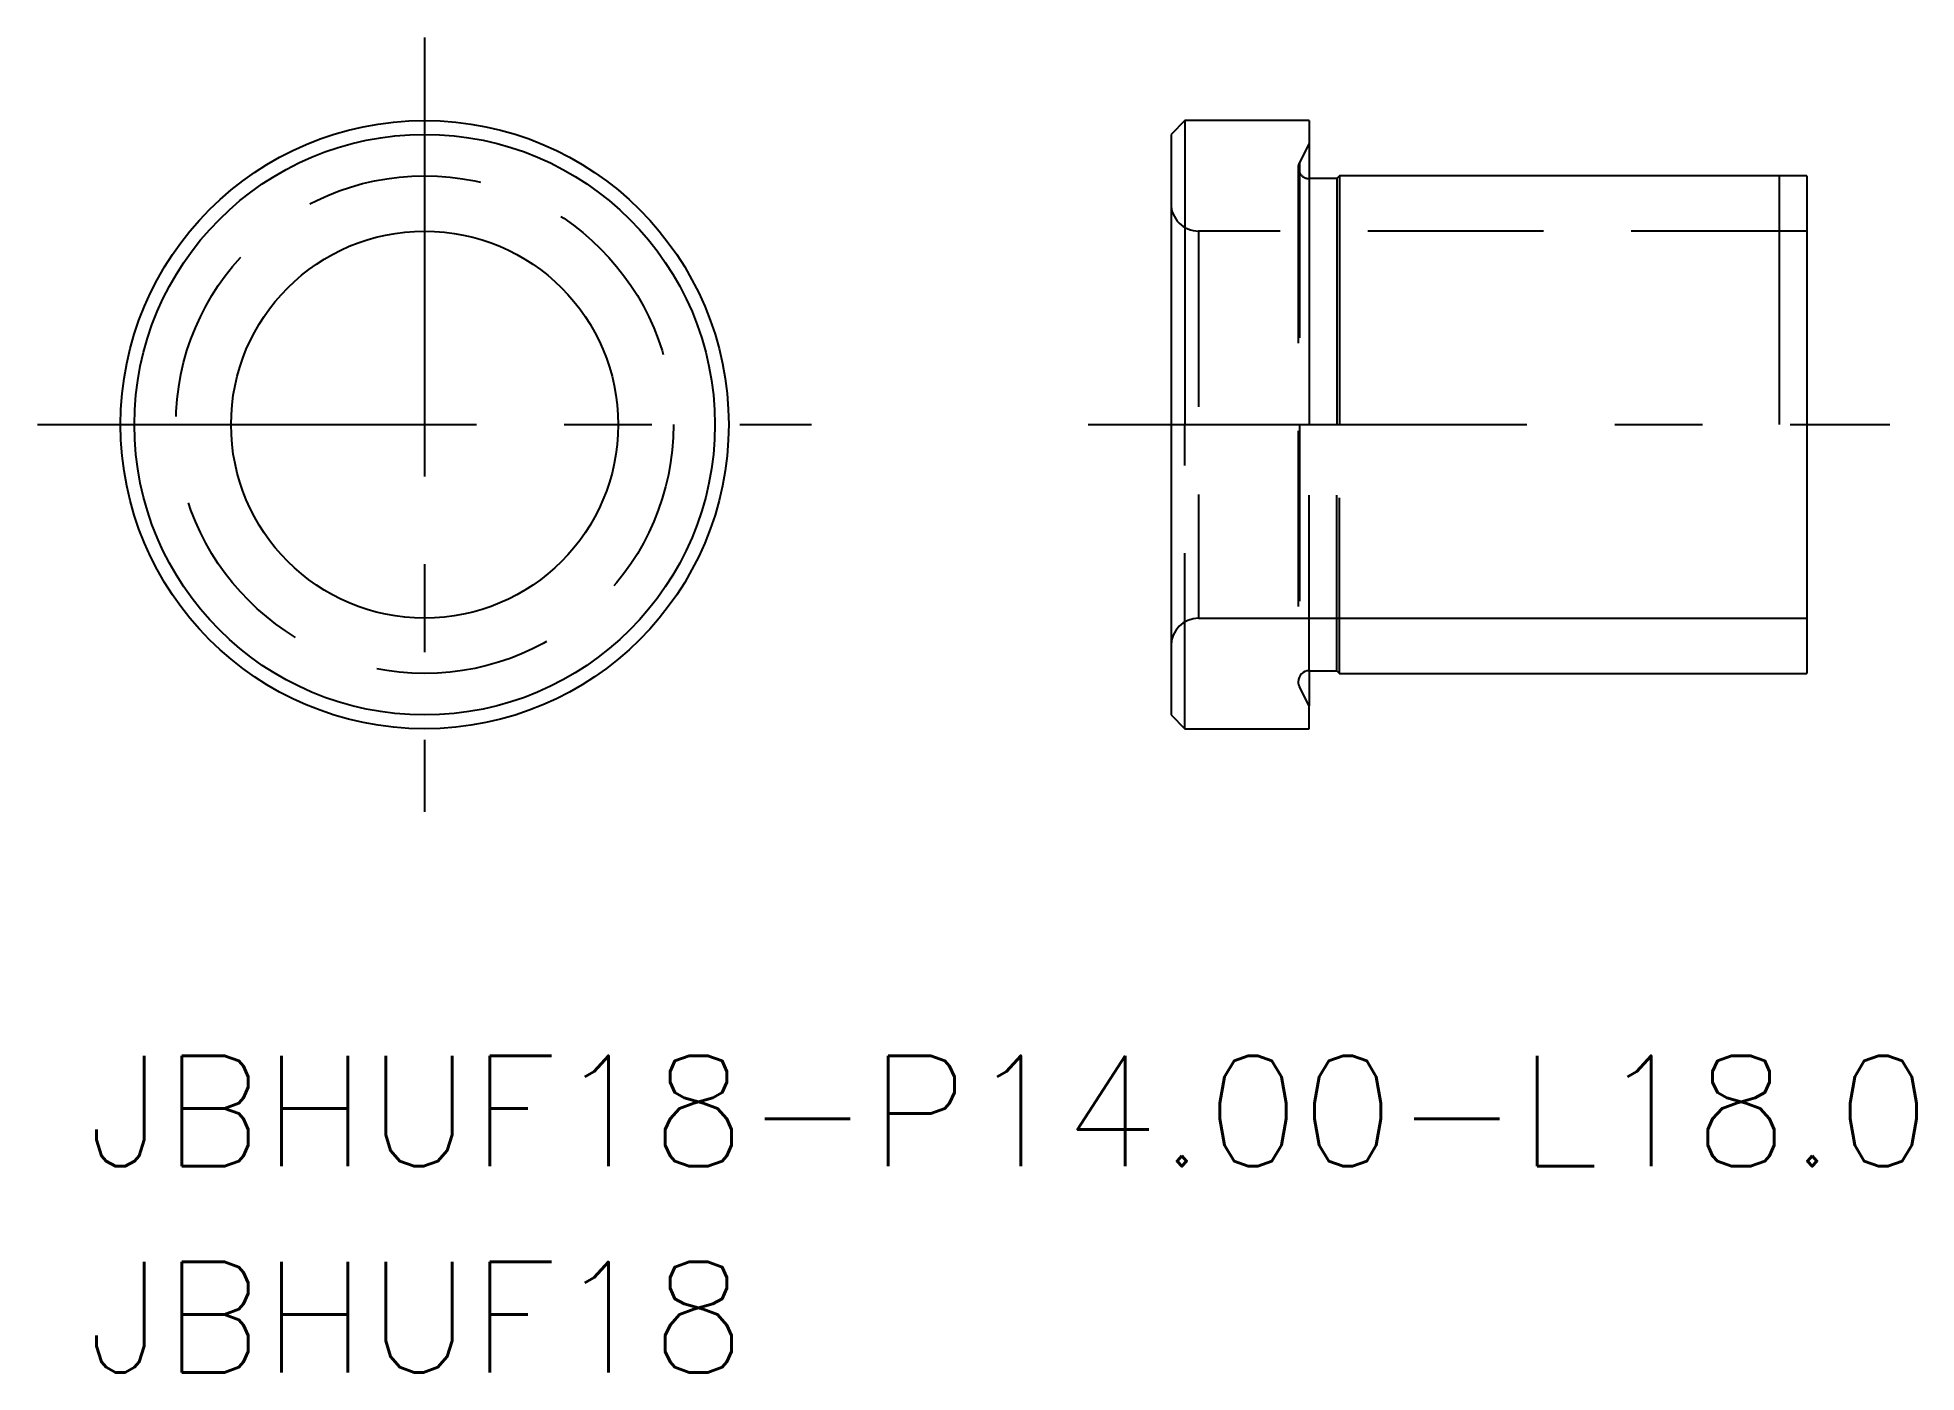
# Model space of a CAD drawing. Extents: x -2.8 to 65.2, y -13.3 to 35.
import ezdxf

# ---------------------------------------------------------------- set-up
doc = ezdxf.new("R2010")
doc.units = 0
doc.header["$LTSCALE"] = 0.5
doc.linetypes.add('CENTER', pattern=[50.8, 31.75, -6.35, 6.35, -6.35])
doc.linetypes.add('DASHED', pattern=[19.05, 12.7, -6.35])
for name, color, linetype in [('MSM_CENTER', 1, 'CENTER'), ('MSM_CONTINUOUS', 7, 'CONTINUOUS'), ('MSM_DASHED', 4, 'DASHED'), ('MSM_NARROW', 5, 'CONTINUOUS'), ('MSM_PART_NUMBER', 7, 'CONTINUOUS')]:
    doc.layers.add(name, color=color, linetype=linetype)
doc.styles.get("Standard").update_dxf_attribs({"font": 'txt.shx', "height": 3, "bigfont": 'bigfont.shx'})

msp = doc.modelspace()

# ---------------------------------------------------------------- linework, layer by layer
at = {"layer": 'MSM_CENTER', "linetype": 'CENTER'}
for p, q in [((11.189, 34.955), (11.189, 6.955)), ((-2.811, 20.955), (25.189, 20.955))]:
    msp.add_line(p, q, dxfattribs=at)
at = {"layer": 'MSM_CENTER'}
msp.add_line((35.189, 20.955), (64.189, 20.955), dxfattribs=at)
at = {"layer": 'MSM_CONTINUOUS'}
for p, q in [((38.689, 31.955), (38.189, 31.455)), ((43.189, 31.955), (38.689, 31.955)), ((38.689, 31.955), (38.689, 20.955)), ((43.189, 31.955), (43.189, 20.955)), ((44.289, 29.955), (44.189, 29.855)), ((61.189, 29.955), (44.289, 29.955)), ((44.289, 29.955), (44.289, 20.955)), ((61.189, 29.955), (61.189, 11.955)), ((44.189, 29.855), (43.189, 29.855)), ((44.189, 29.855), (44.189, 20.955)), ((39.189, 13.955), (61.189, 13.955)), ((43.189, 12.055), (44.189, 12.055)), ((43.189, 12.055), (43.189, 10.789)), ((44.189, 12.055), (44.289, 11.955)), ((44.289, 11.955), (61.189, 11.955)), ((43.189, 10.789), (42.834, 11.471)), ((38.189, 10.455), (38.689, 9.955)), ((43.189, 9.955), (43.189, 10.789)), ((38.689, 9.955), (43.189, 9.955))]:
    msp.add_line(p, q, dxfattribs=at)
at = {"layer": 'MSM_CONTINUOUS', "linetype": 'CONTINUOUS'}
msp.add_line((38.189, 31.455), (38.189, 10.455), dxfattribs=at)
for radius in [11, 7]:
    msp.add_circle((11.189, 20.955), radius, dxfattribs=at)
at = {"layer": 'MSM_CONTINUOUS'}
msp.add_circle((11.189, 20.955), 10.5, dxfattribs=at)
for centre, radius, start, end in [((39.189, 12.955), 1, 90, 180), ((43.189, 11.655), 0.4, 90, 180), ((43.189, 11.655), 0.4, 180, 207.5)]:
    msp.add_arc(centre, radius, start, end, dxfattribs=at)
at = {"layer": 'MSM_DASHED'}
for p, q in [((43.189, 31.122), (42.834, 30.44)), ((42.789, 30.255), (42.789, 11.655)), ((42.834, 30.44), (42.834, 11.471)), ((61.189, 27.955), (39.189, 27.955)), ((39.189, 27.955), (39.189, 13.955)), ((38.689, 9.955), (38.689, 20.955)), ((43.189, 12.055), (43.189, 20.955)), ((44.189, 12.055), (44.189, 20.955)), ((44.289, 11.955), (44.289, 20.955))]:
    msp.add_line(p, q, dxfattribs=at)
at = {"layer": 'MSM_DASHED', "linetype": 'DASHED'}
msp.add_circle((11.189, 20.955), 9, dxfattribs=at)
at = {"layer": 'MSM_DASHED'}
for centre, radius, start in [((43.189, 30.255), 0.4, 152.5), ((39.189, 28.955), 1, 180)]:
    msp.add_arc(centre, radius, start, 270, dxfattribs=at)
at = {"layer": 'MSM_NARROW'}
msp.add_line((60.189, 29.955), (60.189, 20.955), dxfattribs=at)

# ---------------------------------------------------------------- texts
at = {"layer": 'MSM_PART_NUMBER', "linetype": 'CONTINUOUS'}
for s, p in [('JBHUF18-P14.00-L18.0', (-1.018, -5.87)), ('JBHUF18', (-1.018, -13.326))]:
    msp.add_text(s, height=4, dxfattribs=at).set_placement(p)

doc.saveas('drawing.dxf')
